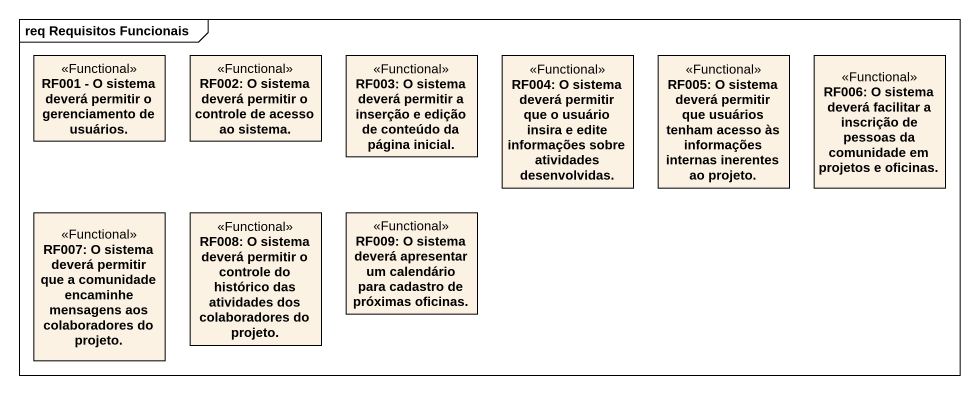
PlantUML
@startuml
mainframe req Requisitos Funcionais
hide circle
hide empty members
class "RF001 - O sistema deverá permitir o gerenciamento de usuários." as RF001_O_sistema_deverá <<Functional>>
class "RF002: O sistema deverá permitir o controle de acesso ao sistema." as RF002_O_sistema_deverá <<Functional>>
class "RF003: O sistema deverá permitir a inserção e edição de conteúdo da página inicial." as RF003_O_sistema_deverá <<Functional>>
class "RF004: O sistema deverá permitir que o usuário insira e edite informações sobre atividades desenvolvidas." as RF004_O_sistema_deverá <<Functional>>
class "RF005: O sistema deverá permitir que usuários tenham acesso às informações internas inerentes ao projeto." as RF005_O_sistema_deverá <<Functional>>
class "RF006: O sistema deverá facilitar a inscrição de pessoas da comunidade em projetos e oficinas." as RF006_O_sistema_deverá <<Functional>>
class "RF007: O sistema deverá permitir que a comunidade encaminhe mensagens aos colaboradores do projeto." as RF007_O_sistema_deverá <<Functional>>
class "RF008: O sistema deverá permitir o controle do histórico das atividades dos colaboradores do projeto." as RF008_O_sistema_deverá <<Functional>>
class "RF009: O sistema deverá apresentar um calendário para cadastro de próximas oficinas." as RF009_O_sistema_deverá <<Functional>>
@enduml
